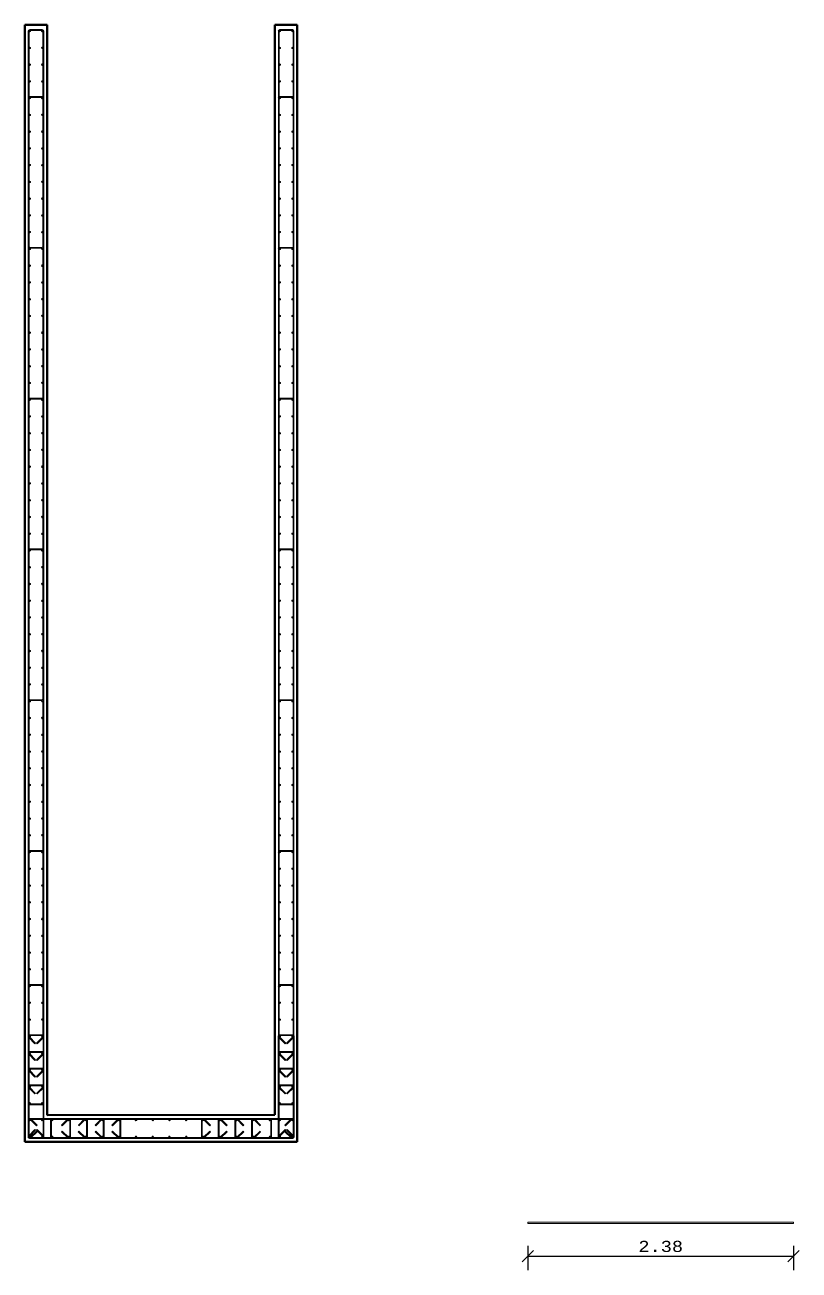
# Model space of a CAD drawing. Header units: millimetres. Extents: x 1263 to 2085, y 1308 to 1444.
# Drawn here: x 2077.92 to 2084.85, y 1375.69 to 1386.84 of the extents above; entities that cross this region are included whole.
import ezdxf

# ---------------------------------------------------------------- set-up
doc = ezdxf.new("R2010")
doc.units = ezdxf.units.MM
for name, color, linetype, lineweight in [('Acero de refuerzo', 150, 'Continuous', 0), ('Acero de refuerzo estribos', 92, 'Continuous', 0), ('Acero de refuerzo horizontal', 30, 'Continuous', 0), ('Cotas', 144, 'Continuous', 0), ('muros', 5, 'Continuous', 50)]:
    doc.layers.add(name, color=color, linetype=linetype, lineweight=lineweight)
doc.styles.add('corrier new', font='cour.ttf', dxfattribs={"height": 0.1})
doc.dimstyles.new('Ing_metros_anotativa', dxfattribs={"dimscale": 0, "dimtxt": 0.1, "dimasz": 0.1, "dimexe": 0.125, "dimexo": 0.2, "dimgap": 0.03, "dimtad": 1, "dimzin": 1, "dimdsep": 46, "dimtxsty": 'corrier new', "dimblk": 'OBLIQUE', "dimcen": 0, "dimadec": 0, "dimazin": 0, "dimtfac": 1, "dimtix": 1, "dimtmove": 0, "dimatfit": 3, "dimfxl": 1, "dimarcsym": 0})

# ---------------------------------------------------------------- blocks, each defined once
blk = doc.blocks.new('_Oblique')
at = {"color": 0, "linetype": 'ByBlock', "lineweight": -2}
blk.add_line((-0.5, -0.5), (0.5, 0.5), dxfattribs=at)
blk = doc.blocks.new('*D268')
at = {"layer": 'Cotas', "color": 0, "lineweight": -2, "transparency": 16777216}
for p, q in [((2082.422, 1375.911), (2082.422, 1375.695)), ((2084.802, 1375.911), (2084.802, 1375.695)), ((2082.422, 1375.82), (2084.802, 1375.82))]:
    blk.add_line(p, q, dxfattribs=at)
at = {"layer": 'Defpoints', "color": 0, "transparency": 16777216}
for p in [(2082.422, 1376.111), (2084.802, 1376.111), (2084.802, 1375.82)]:
    blk.add_point(p, dxfattribs=at)
at = {"layer": 'Cotas', "color": 0, "lineweight": -2, "transparency": 16777216, "xscale": 0.1, "yscale": 0.1, "zscale": 0.1, "rotation": 180}
blk.add_blockref('_Oblique', (2082.422, 1375.82), dxfattribs=at)
at = {"layer": 'Cotas', "color": 0, "lineweight": -2, "transparency": 16777216, "xscale": 0.1, "yscale": 0.1, "zscale": 0.1}
blk.add_blockref('_Oblique', (2084.802, 1375.82), dxfattribs=at)
at = {"layer": 'Cotas', "color": 0, "transparency": 16777216, "insert": (2083.612, 1375.906), "char_height": 0.1, "attachment_point": 5, "style": 'corrier new'}
blk.add_mtext('2.38', dxfattribs=at)
blk = doc.blocks.new('Acero de refuerzo horizontal corto')
at = {"transparency": 33554687}
for p, q in [((-0.014, 0), (-0.014, 0.15)), ((-0.006, 0), (-0.006, 0.15)), ((0.351, 0.164), (0, 0.164)), ((0.351, 0.156), (0, 0.156)), ((0.357, 0), (0.357, 0.15)), ((0.365, 0), (0.365, 0.15))]:
    blk.add_line(p, q, dxfattribs=at)
for points in [[(-0.01, -0.01, -0.20907), (-0.014, 0, -0.20907)], [(-0.01, -0.01, 0.414214), (0.01, -0.01), (0.066, 0.046), (0.061, 0.052), (0.004, -0.004, -0.414214), (-0.004, -0.004)], [(-0.006, 0, 0.20907), (-0.004, -0.005)], [(0.361, -0.01, -0.414214), (0.341, -0.01), (0.284, 0.046), (0.29, 0.052), (0.346, -0.004, 0.414214), (0.355, -0.004)], [(0.357, 0, -0.20907), (0.355, -0.005)], [(0.36, -0.01, 0.20907), (0.365, 0, 0.20907)]]:
    blk.add_lwpolyline(points, format="xyb", dxfattribs=at)
for centre, radius, start, end in [((0, 0.15), 0.0142, 90, 180), ((0, 0.15), 0.00635, 90, 180), ((0.351, 0.15), 0.0142, 0, 90), ((0.351, 0.15), 0.00635, 0, 90)]:
    blk.add_arc(centre, radius, start, end, dxfattribs=at)
blk = doc.blocks.new('Acero de refuerzo horizontal largo')
at = {"transparency": 33554687}
for p, q in [((-0.014, 0), (-0.014, 0.15)), ((-0.006, 0), (-0.006, 0.15)), ((0.651, 0.164), (0, 0.164)), ((0.651, 0.156), (0, 0.156)), ((0.657, 0), (0.657, 0.15)), ((0.665, 0), (0.665, 0.15))]:
    blk.add_line(p, q, dxfattribs=at)
for points in [[(-0.01, -0.01, -0.20907), (-0.014, 0, -0.20907)], [(-0.01, -0.01, 0.414214), (0.01, -0.01), (0.066, 0.046), (0.061, 0.052), (0.004, -0.004, -0.414214), (-0.004, -0.004)], [(-0.006, 0, 0.20907), (-0.004, -0.005)], [(0.661, -0.01, -0.414214), (0.641, -0.01), (0.584, 0.046), (0.59, 0.052), (0.646, -0.004, 0.414214), (0.655, -0.004)], [(0.657, 0, -0.20907), (0.655, -0.005)], [(0.66, -0.01, 0.20907), (0.665, 0, 0.20907)]]:
    blk.add_lwpolyline(points, format="xyb", dxfattribs=at)
for centre, radius, start, end in [((0, 0.15), 0.0142, 90, 180), ((0, 0.15), 0.00635, 90, 180), ((0.651, 0.15), 0.0142, 0, 90), ((0.651, 0.15), 0.00635, 0, 90)]:
    blk.add_arc(centre, radius, start, end, dxfattribs=at)
blk = doc.blocks.new('acero más largo refuerzo horizontal')
at = {"transparency": 33554687}
for p, q in [((-0.014, 0.15), (-0.014, 0)), ((-0.006, 0.15), (-0.006, 0)), ((0.807, 0.15), (0.807, 0)), ((0.815, 0.15), (0.815, 0)), ((0.801, -0.006), (0, -0.006)), ((0.801, -0.014), (0, -0.014))]:
    blk.add_line(p, q, dxfattribs=at)
for points in [[(-0.01, 0.16, 0.20907), (-0.014, 0.15, 0.20907)], [(-0.01, 0.16, -0.414214), (0.01, 0.16), (0.066, 0.104), (0.061, 0.098), (0.004, 0.154, 0.414214), (-0.004, 0.154)], [(-0.006, 0.15, -0.20907), (-0.004, 0.155)], [(0.811, 0.16, 0.414214), (0.791, 0.16), (0.734, 0.104), (0.74, 0.098), (0.796, 0.154, -0.414214), (0.805, 0.154)], [(0.807, 0.15, 0.20907), (0.805, 0.155)], [(0.81, 0.16, -0.20907), (0.815, 0.15, -0.20907)]]:
    blk.add_lwpolyline(points, format="xyb", dxfattribs=at)
for centre, radius, start, end in [((0, 0), 0.0142, 180, 270), ((0, 0), 0.00635, 180, 270), ((0.801, 0), 0.0142, 270, 0), ((0.801, 0), 0.00635, 270, 0)]:
    blk.add_arc(centre, radius, start, end, dxfattribs=at)
blk = doc.blocks.new('acero horizontal medio')
at = {"transparency": 33554687}
for p, q in [((-0.014, 0), (-0.014, 0.15)), ((-0.006, 0), (-0.006, 0.15)), ((0, 0.164), (0.501, 0.164)), ((0, 0.156), (0.501, 0.156)), ((0.507, 0), (0.507, 0.15)), ((0.515, 0), (0.515, 0.15))]:
    blk.add_line(p, q, dxfattribs=at)
for points in [[(-0.01, -0.01, -0.20907), (-0.014, 0, -0.20907)], [(-0.01, -0.01, 0.414214), (0.01, -0.01), (0.066, 0.046), (0.061, 0.052), (0.004, -0.004, -0.414214), (-0.004, -0.004)], [(-0.006, 0, 0.20907), (-0.004, -0.005)], [(0.511, -0.01, -0.414214), (0.491, -0.01), (0.434, 0.046), (0.44, 0.052), (0.496, -0.004, 0.414214), (0.505, -0.004)], [(0.507, 0, -0.20907), (0.505, -0.005)], [(0.51, -0.01, 0.20907), (0.515, 0, 0.20907)]]:
    blk.add_lwpolyline(points, format="xyb", dxfattribs=at)
for centre, radius, start, end in [((0, 0.15), 0.0142, 90, 180), ((0, 0.15), 0.00635, 90, 180), ((0.501, 0.15), 0.0142, 360, 90), ((0.501, 0.15), 0.00635, 0, 90)]:
    blk.add_arc(centre, radius, start, end, dxfattribs=at)
blk = doc.blocks.new('horizontal 1 10 corte')
at = {"transparency": 33554687}
for p, q in [((-0.014, 0), (-0.014, -0.112)), ((-0.006, 0), (-0.006, -0.112)), ((0.456, 0), (0.456, -0.112)), ((0.464, 0), (0.464, -0.112)), ((0.45, -0.118), (0, -0.118)), ((0.45, -0.126), (0, -0.126))]:
    blk.add_line(p, q, dxfattribs=at)
for points in [[(-0.01, 0.01, 0.20907), (-0.014, 0, 0.20907)], [(-0.01, 0.01, -0.414214), (0.01, 0.01), (0.066, -0.046), (0.061, -0.052), (0.004, 0.004, 0.414214), (-0.004, 0.004)], [(-0.006, 0, -0.20907), (-0.004, 0.005)], [(0.46, 0.01, 0.414214), (0.44, 0.01), (0.384, -0.046), (0.389, -0.052), (0.446, 0.004, -0.414214), (0.454, 0.004)], [(0.456, 0, 0.20907), (0.454, 0.005)], [(0.46, 0.01, -0.20907), (0.464, 0, -0.20907)]]:
    blk.add_lwpolyline(points, format="xyb", dxfattribs=at)
for centre, radius, start, end in [((0, -0.112), 0.0142, 180, 270), ((0, -0.112), 0.00635, 180, 270), ((0.45, -0.112), 0.0142, 270, 0), ((0.45, -0.112), 0.00635, 270, 0)]:
    blk.add_arc(centre, radius, start, end, dxfattribs=at)
blk = doc.blocks.new('horizontal 2 10 corte')
at = {"transparency": 33554687}
for p, q in [((-0.014, 0), (-0.014, -0.112)), ((-0.006, 0), (-0.006, -0.112)), ((0.606, 0), (0.606, -0.112)), ((0.614, 0), (0.614, -0.112)), ((0.6, -0.118), (0, -0.118)), ((0.6, -0.126), (0, -0.126))]:
    blk.add_line(p, q, dxfattribs=at)
for points in [[(-0.01, 0.01, 0.20907), (-0.014, 0, 0.20907)], [(-0.01, 0.01, -0.414214), (0.01, 0.01), (0.066, -0.046), (0.061, -0.052), (0.004, 0.004, 0.414214), (-0.004, 0.004)], [(-0.006, 0, -0.20907), (-0.004, 0.005)], [(0.61, 0.01, 0.414214), (0.59, 0.01), (0.534, -0.046), (0.539, -0.052), (0.596, 0.004, -0.414214), (0.604, 0.004)], [(0.606, 0, 0.20907), (0.604, 0.005)], [(0.61, 0.01, -0.20907), (0.614, 0, -0.20907)]]:
    blk.add_lwpolyline(points, format="xyb", dxfattribs=at)
for centre, radius, start, end in [((0, -0.112), 0.0142, 180, 270), ((0, -0.112), 0.00635, 180, 270), ((0.6, -0.112), 0.0142, 270, 0), ((0.6, -0.112), 0.00635, 270, 0)]:
    blk.add_arc(centre, radius, start, end, dxfattribs=at)
blk = doc.blocks.new('horizontal 3 10')
at = {"transparency": 33554687}
for p, q in [((-0.764, 0), (-0.764, -0.112)), ((-0.756, 0), (-0.756, -0.112)), ((0.006, 0), (0.006, -0.112)), ((0.014, 0), (0.014, -0.112)), ((0, -0.118), (-0.75, -0.118)), ((0, -0.126), (-0.75, -0.126))]:
    blk.add_line(p, q, dxfattribs=at)
for points in [[(-0.76, 0.01, 0.20907), (-0.764, 0, 0.20907)], [(-0.76, 0.01, -0.414214), (-0.74, 0.01), (-0.684, -0.046), (-0.689, -0.052), (-0.746, 0.004, 0.414214), (-0.754, 0.004)], [(-0.756, 0, -0.20907), (-0.754, 0.005)], [(0.01, 0.01, 0.414214), (-0.01, 0.01), (-0.066, -0.046), (-0.061, -0.052), (-0.004, 0.004, -0.414214), (0.004, 0.004)], [(0.006, 0, 0.20907), (0.004, 0.005)], [(0.01, 0.01, -0.20907), (0.014, 0, -0.20907)]]:
    blk.add_lwpolyline(points, format="xyb", dxfattribs=at)
for centre, radius, start, end in [((-0.75, -0.112), 0.0142, 180, 270), ((-0.75, -0.112), 0.00635, 180, 270), ((0, -0.112), 0.0142, 270, 0), ((0, -0.112), 0.00635, 270, 0)]:
    blk.add_arc(centre, radius, start, end, dxfattribs=at)
blk = doc.blocks.new('horizontal 4 10')
at = {"transparency": 33554687}
for p, q in [((-0.006, 0), (-0.006, -0.112)), ((-0.014, 0), (-0.014, -0.112)), ((0.906, 0), (0.906, -0.112)), ((0.914, 0), (0.914, -0.112)), ((0.9, -0.118), (0, -0.118)), ((0.9, -0.126), (0, -0.126))]:
    blk.add_line(p, q, dxfattribs=at)
for points in [[(-0.01, 0.01, 0.20907), (-0.014, 0, 0.20907)], [(-0.01, 0.01, -0.414214), (0.01, 0.01), (0.066, -0.046), (0.061, -0.052), (0.004, 0.004, 0.414214), (-0.004, 0.004)], [(-0.006, 0, -0.20907), (-0.004, 0.005)], [(0.91, 0.01, 0.414214), (0.89, 0.01), (0.834, -0.046), (0.839, -0.052), (0.896, 0.004, -0.414214), (0.904, 0.004)], [(0.906, 0, 0.20907), (0.904, 0.005)], [(0.91, 0.01, -0.20907), (0.914, 0, -0.20907)]]:
    blk.add_lwpolyline(points, format="xyb", dxfattribs=at)
for centre, radius, start, end in [((0, -0.112), 0.0142, 180, 270), ((0, -0.112), 0.00635, 180, 270), ((0.9, -0.112), 0.0142, 270, 0), ((0.9, -0.112), 0.00635, 270, 0)]:
    blk.add_arc(centre, radius, start, end, dxfattribs=at)
blk = doc.blocks.new('estribos delgaod 0.1')
at = {"transparency": 33554687}
for p, q in [((-0.014, 0), (-0.014, -0.112)), ((-0.006, 0), (-0.006, -0.112))]:
    blk.add_line(p, q, dxfattribs=at)
for centre, radius, start, end in [((0, 0), 0.0142, 90, 180), ((0, 0), 0.00635, 90, 180), ((0, -0.112), 0.00635, 174.1587, 270), ((0, -0.112), 0.0142, 180, 270)]:
    blk.add_arc(centre, radius, start, end, dxfattribs=at)

msp = doc.modelspace()

# ---------------------------------------------------------------- linework, layer by layer
at = {"layer": 'Acero de refuerzo'}
msp.add_lwpolyline([(2082.42151, 1376.12336), (2084.80151, 1376.12336), (2084.80151, 1376.11066), (2082.42151, 1376.11066)], close=True, dxfattribs=at)
at = {"layer": 'Acero de refuerzo', "transparency": 33554687}
for centre in [(2077.96166, 1386.78801), (2078.07316, 1386.78801), (2080.20166, 1386.78801), (2080.31316, 1386.78801), (2077.96166, 1386.63801), (2078.07316, 1386.63801), (2080.20166, 1386.63801), (2080.31316, 1386.63801), (2077.96166, 1386.48801), (2078.07316, 1386.48801), (2080.20166, 1386.48801), (2080.31316, 1386.48801), (2077.96166, 1386.33801), (2078.07316, 1386.33801), (2080.20166, 1386.33801), (2080.31316, 1386.33801), (2077.96166, 1386.18801), (2078.07316, 1386.18801), (2080.20166, 1386.18801), (2080.31316, 1386.18801), (2077.96166, 1386.03801), (2078.07316, 1386.03801), (2080.20166, 1386.03801), (2080.31316, 1386.03801), (2077.96166, 1385.88801), (2078.07316, 1385.88801), (2080.20166, 1385.88801), (2080.31316, 1385.88801), (2077.96166, 1385.73801), (2078.07316, 1385.73801), (2080.20166, 1385.73801), (2080.31316, 1385.73801), (2077.96166, 1385.58801), (2078.07316, 1385.58801), (2080.20166, 1385.58801), (2080.31316, 1385.58801), (2077.96166, 1385.43801), (2078.07316, 1385.43801), (2080.20166, 1385.43801), (2080.31316, 1385.43801), (2077.96166, 1385.28801), (2078.07316, 1385.28801), (2080.20166, 1385.28801), (2080.31316, 1385.28801), (2077.96166, 1385.13801), (2078.07316, 1385.13801), (2080.20166, 1385.13801), (2080.31316, 1385.13801), (2077.96166, 1384.98801), (2078.07316, 1384.98801), (2080.20166, 1384.98801), (2080.31316, 1384.98801), (2077.96166, 1384.83801), (2078.07316, 1384.83801), (2080.20166, 1384.83801), (2080.31316, 1384.83801), (2077.96166, 1384.68801), (2078.07316, 1384.68801), (2080.20166, 1384.68801), (2080.31316, 1384.68801), (2077.96166, 1384.53801), (2078.07316, 1384.53801), (2080.20166, 1384.53801), (2080.31316, 1384.53801), (2077.96166, 1384.38801), (2078.07316, 1384.38801), (2080.20166, 1384.38801), (2080.31316, 1384.38801), (2077.96166, 1384.23801), (2078.07316, 1384.23801), (2080.20166, 1384.23801), (2080.31316, 1384.23801), (2077.96166, 1384.08801), (2078.07316, 1384.08801), (2080.20166, 1384.08801), (2080.31316, 1384.08801), (2077.96166, 1383.93801), (2078.07316, 1383.93801), (2080.20166, 1383.93801), (2080.31316, 1383.93801), (2077.96166, 1383.78801), (2078.07316, 1383.78801), (2080.20166, 1383.78801), (2080.31316, 1383.78801), (2077.96166, 1383.63801), (2078.07316, 1383.63801), (2080.20166, 1383.63801), (2080.31316, 1383.63801), (2077.96166, 1383.48801), (2078.07316, 1383.48801), (2080.20166, 1383.48801), (2080.31316, 1383.48801), (2077.96166, 1383.33801), (2078.07316, 1383.33801), (2080.20166, 1383.33801), (2080.31316, 1383.33801), (2077.96166, 1383.18801), (2078.07316, 1383.18801), (2080.20166, 1383.18801), (2080.31316, 1383.18801), (2077.96166, 1383.03801), (2078.07316, 1383.03801), (2080.20166, 1383.03801), (2080.31316, 1383.03801), (2077.96166, 1382.88801), (2078.07316, 1382.88801), (2080.20166, 1382.88801), (2080.31316, 1382.88801), (2077.96166, 1382.73801), (2078.07316, 1382.73801), (2080.20166, 1382.73801), (2080.31316, 1382.73801), (2077.96166, 1382.58801), (2078.07316, 1382.58801), (2080.20166, 1382.58801), (2080.31316, 1382.58801), (2077.96166, 1382.43801), (2078.07316, 1382.43801), (2080.20166, 1382.43801), (2080.31316, 1382.43801), (2077.96166, 1382.28801), (2078.07316, 1382.28801), (2080.20166, 1382.28801), (2080.31316, 1382.28801), (2077.96166, 1382.13801), (2078.07316, 1382.13801), (2080.20166, 1382.13801), (2080.31316, 1382.13801), (2077.96166, 1381.98801), (2078.07316, 1381.98801), (2080.20166, 1381.98801), (2080.31316, 1381.98801), (2077.96166, 1381.83801), (2078.07316, 1381.83801), (2080.20166, 1381.83801), (2080.31316, 1381.83801), (2077.96166, 1381.68801), (2078.07316, 1381.68801), (2080.20166, 1381.68801), (2080.31316, 1381.68801), (2077.96166, 1381.53801), (2078.07316, 1381.53801), (2080.20166, 1381.53801), (2080.31316, 1381.53801), (2077.96166, 1381.38801), (2078.07316, 1381.38801), (2080.20166, 1381.38801), (2080.31316, 1381.38801), (2077.96166, 1381.23801), (2078.07316, 1381.23801), (2080.20166, 1381.23801), (2080.31316, 1381.23801), (2077.96166, 1381.08801), (2078.07316, 1381.08801), (2080.20166, 1381.08801), (2080.31316, 1381.08801), (2077.96166, 1380.93801), (2078.07316, 1380.93801), (2080.20166, 1380.93801), (2080.31316, 1380.93801), (2077.96166, 1380.78801), (2078.07316, 1380.78801), (2080.20166, 1380.78801), (2080.31316, 1380.78801), (2077.96166, 1380.63801), (2078.07316, 1380.63801), (2080.20166, 1380.63801), (2080.31316, 1380.63801), (2077.96166, 1380.48801), (2078.07316, 1380.48801), (2080.20166, 1380.48801), (2080.31316, 1380.48801), (2077.96166, 1380.33801), (2078.07316, 1380.33801), (2080.20166, 1380.33801), (2080.31316, 1380.33801), (2077.96166, 1380.18801), (2078.07316, 1380.18801), (2080.20166, 1380.18801), (2080.31316, 1380.18801), (2077.96166, 1380.03801), (2078.07316, 1380.03801), (2080.20166, 1380.03801), (2080.31316, 1380.03801), (2077.96166, 1379.88801), (2078.07316, 1379.88801), (2080.20166, 1379.88801), (2080.31316, 1379.88801), (2077.96166, 1379.73801), (2078.07316, 1379.73801), (2080.20166, 1379.73801), (2080.31316, 1379.73801), (2077.96166, 1379.58801), (2078.07316, 1379.58801), (2080.20166, 1379.58801), (2080.31316, 1379.58801), (2077.96166, 1379.43801), (2078.07316, 1379.43801), (2080.20166, 1379.43801), (2080.31316, 1379.43801), (2077.96166, 1379.28801), (2078.07316, 1379.28801), (2080.20166, 1379.28801), (2080.31316, 1379.28801), (2077.96166, 1379.13801), (2078.07316, 1379.13801), (2080.20166, 1379.13801), (2080.31316, 1379.13801), (2077.96166, 1378.98801), (2078.07316, 1378.98801), (2080.20166, 1378.98801), (2080.31316, 1378.98801), (2077.96166, 1378.83801), (2078.07316, 1378.83801), (2080.20166, 1378.83801), (2080.31316, 1378.83801), (2077.96166, 1378.68801), (2078.07316, 1378.68801), (2080.20166, 1378.68801), (2080.31316, 1378.68801), (2077.96166, 1378.53801), (2078.07316, 1378.53801), (2080.20166, 1378.53801), (2080.31316, 1378.53801), (2077.96166, 1378.38801), (2078.07316, 1378.38801), (2080.20166, 1378.38801), (2080.31316, 1378.38801), (2077.96166, 1378.23801), (2078.07316, 1378.23801), (2080.20166, 1378.23801), (2080.31316, 1378.23801), (2077.96166, 1378.08801), (2078.07316, 1378.08801), (2080.20166, 1378.08801), (2080.31316, 1378.08801), (2077.96166, 1377.93801), (2078.07316, 1377.93801), (2080.20166, 1377.93801), (2080.31316, 1377.93801), (2077.96166, 1377.78801), (2078.07316, 1377.78801), (2080.20166, 1377.78801), (2080.31316, 1377.78801), (2077.96166, 1377.63801), (2078.07316, 1377.63801), (2080.20166, 1377.63801), (2080.31316, 1377.63801), (2077.96166, 1377.48801), (2078.07316, 1377.48801), (2080.20166, 1377.48801), (2080.31316, 1377.48801), (2077.96166, 1377.33801), (2078.07316, 1377.33801), (2080.20166, 1377.33801), (2080.31316, 1377.33801), (2077.96166, 1377.18801), (2078.07316, 1377.18801), (2080.20166, 1377.18801), (2080.31316, 1377.18801), (2077.96166, 1377.03801), (2078.07316, 1377.03801), (2078.16241, 1377.03801), (2078.31241, 1377.03801), (2078.46241, 1377.03801), (2078.61241, 1377.03801), (2078.76241, 1377.03801), (2078.91241, 1377.03801), (2079.06241, 1377.03801), (2079.21241, 1377.03801), (2079.36241, 1377.03801), (2079.51241, 1377.03801), (2079.66241, 1377.03801), (2079.81241, 1377.03801), (2079.96241, 1377.03801), (2080.11241, 1377.03801), (2080.20166, 1377.03801), (2080.31316, 1377.03801), (2077.96166, 1376.88801), (2078.07316, 1376.88801), (2078.16241, 1376.88801), (2078.31241, 1376.88801), (2078.46241, 1376.88801), (2078.61241, 1376.88801), (2078.76241, 1376.88801), (2078.91241, 1376.88801), (2079.06241, 1376.88801), (2079.21241, 1376.88801), (2079.36241, 1376.88801), (2079.51241, 1376.88801), (2079.66241, 1376.88801), (2079.81241, 1376.88801), (2079.96241, 1376.88801), (2080.11241, 1376.88801), (2080.20166, 1376.88801), (2080.31316, 1376.88801)]:
    msp.add_circle(centre, 0.00635, dxfattribs=at)
at = {"layer": 'Acero de refuerzo estribos'}
for p, q in [((2077.94741, 1386.78801), (2077.94741, 1386.18801)), ((2077.95531, 1386.78801), (2077.95531, 1386.20077)), ((2078.07951, 1386.78801), (2078.07951, 1386.20077)), ((2078.08741, 1386.78801), (2078.08741, 1386.18801)), ((2080.18741, 1386.78801), (2080.18741, 1386.18801)), ((2080.19531, 1386.78801), (2080.19531, 1386.20077)), ((2080.31951, 1386.78801), (2080.31951, 1386.20077)), ((2080.32741, 1386.78801), (2080.32741, 1386.18801)), ((2077.94741, 1386.18801), (2077.94741, 1384.83801)), ((2077.95531, 1386.20077), (2077.95531, 1384.85077)), ((2078.07951, 1386.18801), (2078.07951, 1384.85077)), ((2078.08741, 1386.18801), (2078.08741, 1384.83801)), ((2080.18741, 1386.18801), (2080.18741, 1384.83801)), ((2080.19531, 1386.20077), (2080.19531, 1384.85077)), ((2080.31951, 1386.18801), (2080.31951, 1384.85077)), ((2080.32741, 1386.18801), (2080.32741, 1384.83801)), ((2077.94741, 1384.83801), (2077.94741, 1383.48801)), ((2077.95531, 1384.83801), (2077.95531, 1383.50077)), ((2078.07951, 1384.83801), (2078.07951, 1383.50077)), ((2078.08741, 1384.83801), (2078.08741, 1383.48801)), ((2080.18741, 1384.83801), (2080.18741, 1383.48801)), ((2080.19531, 1384.83801), (2080.19531, 1383.50077)), ((2080.31951, 1384.83801), (2080.31951, 1383.50077)), ((2080.32741, 1384.83801), (2080.32741, 1383.48801)), ((2077.94741, 1383.48801), (2077.94741, 1382.13801)), ((2077.95531, 1383.48801), (2077.95531, 1382.15077)), ((2078.07951, 1383.48801), (2078.07951, 1382.15077)), ((2078.08741, 1383.48801), (2078.08741, 1382.13801)), ((2080.18741, 1383.48801), (2080.18741, 1382.13801)), ((2080.19531, 1383.48801), (2080.19531, 1382.15077)), ((2080.31951, 1383.48801), (2080.31951, 1382.15077)), ((2080.32741, 1383.48801), (2080.32741, 1382.13801)), ((2077.94741, 1382.13801), (2077.94741, 1380.78801)), ((2077.95531, 1382.13801), (2077.95531, 1380.80077)), ((2078.07951, 1382.13801), (2078.07951, 1380.80077)), ((2078.08741, 1382.13801), (2078.08741, 1380.78801)), ((2080.18741, 1382.13801), (2080.18741, 1380.78801)), ((2080.19531, 1382.13801), (2080.19531, 1380.80077)), ((2080.31951, 1382.13801), (2080.31951, 1380.80077)), ((2080.32741, 1382.13801), (2080.32741, 1380.78801)), ((2077.94741, 1380.78801), (2077.94741, 1379.43801)), ((2077.95531, 1380.78801), (2077.95531, 1379.45077)), ((2078.07951, 1380.78801), (2078.07951, 1379.45077)), ((2078.08741, 1380.78801), (2078.08741, 1379.43801)), ((2080.18741, 1380.78801), (2080.18741, 1379.43801)), ((2080.19531, 1380.78801), (2080.19531, 1379.45077)), ((2080.31951, 1380.78801), (2080.31951, 1379.45077)), ((2080.32741, 1380.78801), (2080.32741, 1379.43801)), ((2077.94741, 1379.43801), (2077.94741, 1377.78801)), ((2077.95531, 1379.43801), (2077.95531, 1377.80077)), ((2078.07951, 1379.43801), (2078.07951, 1377.80077)), ((2078.08741, 1379.43801), (2078.08741, 1377.78801)), ((2080.18741, 1379.43801), (2080.18741, 1377.78801)), ((2080.19531, 1379.43801), (2080.19531, 1377.80077)), ((2080.31951, 1379.43801), (2080.31951, 1377.80077)), ((2080.32741, 1379.43801), (2080.32741, 1377.78801)), ((2078.76241, 1377.05226), (2079.51241, 1377.05226)), ((2078.77516, 1377.04436), (2079.49965, 1377.04436)), ((2078.76241, 1376.87376), (2079.51241, 1376.87376)), ((2078.77516, 1376.88166), (2079.49965, 1376.88166))]:
    msp.add_line(p, q, dxfattribs=at)
at = {"layer": 'Acero de refuerzo estribos', "transparency": 33554687}
for p, q in [((2078.14816, 1377.03801), (2078.14816, 1376.88801)), ((2078.15606, 1377.03801), (2078.15609, 1376.88866)), ((2080.11876, 1377.03801), (2080.11872, 1376.88866)), ((2080.12666, 1377.03801), (2080.12666, 1376.88801))]:
    msp.add_line(p, q, dxfattribs=at)
for centre, radius, start, end in [((2078.16241, 1377.03801), 0.01425, 90, 180), ((2078.16241, 1377.03801), 0.00635, 90, 180), ((2080.11241, 1377.03801), 0.01425, 0, 90), ((2080.11241, 1377.03801), 0.00635, 0, 90), ((2078.16241, 1376.88801), 0.01425, 180, 270), ((2078.16241, 1376.88801), 0.00635, 174.158741, 270), ((2080.11241, 1376.88801), 0.00635, 270, 5.841259), ((2080.11241, 1376.88801), 0.01425, 270, 0)]:
    msp.add_arc(centre, radius, start, end, dxfattribs=at)
at = {"layer": 'muros', "transparency": 33554687}
for p, q in [((2078.11741, 1386.84376), (2077.91741, 1386.84376)), ((2077.91741, 1386.84376), (2077.91741, 1376.84376)), ((2078.11741, 1377.08226), (2078.11741, 1386.84376)), ((2080.35741, 1386.84376), (2080.15741, 1386.84376)), ((2080.15741, 1386.84376), (2080.15741, 1377.08376)), ((2080.35741, 1376.84376), (2080.35741, 1386.84376)), ((2078.11741, 1377.08226), (2080.15741, 1377.08376)), ((2077.91741, 1376.84376), (2080.35741, 1376.84376))]:
    msp.add_line(p, q, dxfattribs=at)

# ---------------------------------------------------------------- block references
at = {"layer": 'Acero de refuerzo estribos'}
for p, rotation in [((2078.07316, 1386.78801), 270), ((2080.31316, 1386.78801), 270), ((2078.07316, 1386.18801), 270), ((2080.31316, 1386.18801), 270), ((2078.07316, 1384.83801), 270), ((2080.31316, 1384.83801), 270), ((2078.07316, 1383.48801), 270), ((2080.31316, 1383.48801), 270), ((2078.07316, 1382.13801), 270), ((2080.31316, 1382.13801), 270), ((2078.07316, 1380.78801), 270), ((2080.31316, 1380.78801), 270), ((2078.07316, 1379.43801), 270), ((2080.31316, 1379.43801), 270), ((2078.07316, 1378.23801), 270), ((2080.31316, 1378.23801), 270), ((2077.96166, 1377.18801), 89.99999999999999), ((2080.20166, 1377.18801), 89.99999999999999)]:
    msp.add_blockref('estribos delgaod 0.1', p, dxfattribs=dict(at, rotation=rotation))
at = {"layer": 'Acero de refuerzo horizontal'}
for name, p, rotation in [('horizontal 4 10', (2077.96166, 1376.88801), 89.99999999999999), ('horizontal 4 10', (2078.07316, 1377.78801), 270), ('horizontal 3 10', (2078.07316, 1376.88801), 270), ('horizontal 3 10', (2077.96166, 1377.63801), 89.99999999999999), ('horizontal 2 10 corte', (2078.07316, 1377.48801), 270), ('horizontal 2 10 corte', (2080.31316, 1377.48801), 270), ('horizontal 1 10 corte', (2078.07316, 1377.33801), 270), ('horizontal 1 10 corte', (2077.96166, 1376.88801), 89.99999999999999), ('acero más largo refuerzo horizontal', (2078.76241, 1377.03801), 180), ('acero horizontal medio', (2078.46241, 1377.03801), 180), ('acero más largo refuerzo horizontal', (2080.31316, 1377.03801), 180), ('acero horizontal medio', (2080.31316, 1377.03801), 180)]:
    msp.add_blockref(name, p, dxfattribs=dict(at, rotation=rotation))
at = {"layer": 'Acero de refuerzo horizontal', "xscale": -1}
for name, p, rotation in [('horizontal 4 10', (2080.31316, 1376.88801), 270), ('horizontal 4 10', (2080.20166, 1377.78801), 90), ('horizontal 3 10', (2080.20166, 1376.88801), 90), ('horizontal 3 10', (2080.31316, 1377.63801), 270), ('horizontal 2 10 corte', (2077.96166, 1377.48801), 90), ('horizontal 2 10 corte', (2080.20166, 1377.48801), 90), ('horizontal 1 10 corte', (2080.20166, 1377.33801), 90), ('horizontal 1 10 corte', (2080.31316, 1376.88801), 270), ('Acero de refuerzo horizontal corto', (2077.96166, 1377.03801), 180), ('Acero de refuerzo horizontal largo', (2077.96166, 1377.03801), 180), ('Acero de refuerzo horizontal largo', (2079.66241, 1377.03801), 180), ('Acero de refuerzo horizontal corto', (2079.96241, 1377.03801), 180)]:
    msp.add_blockref(name, p, dxfattribs=dict(at, rotation=rotation))
at = {"layer": 'Acero de refuerzo horizontal'}
for name, p in [('Acero de refuerzo horizontal corto', (2077.96166, 1376.88801)), ('Acero de refuerzo horizontal largo', (2077.96166, 1376.88801)), ('acero más largo refuerzo horizontal', (2077.96166, 1376.88801)), ('acero horizontal medio', (2077.96166, 1376.88801)), ('acero más largo refuerzo horizontal', (2079.51241, 1376.88801)), ('Acero de refuerzo horizontal largo', (2079.66241, 1376.88801)), ('acero horizontal medio', (2079.81241, 1376.88801)), ('Acero de refuerzo horizontal corto', (2079.96241, 1376.88801))]:
    msp.add_blockref(name, p, dxfattribs=at)

# ---------------------------------------------------------------- dimensions: what is measured, and where the dimension line sits
at = {"layer": 'Cotas'}
dim = msp.add_linear_dim(base=(2084.80151, 1375.81968), p1=(2082.42151, 1376.11066), p2=(2084.80151, 1376.11066), dimstyle='Ing_metros_anotativa', dxfattribs=at)
dim.commit()
dim.dimension.update_dxf_attribs({"geometry": '*D268', "text_midpoint": (2083.61151, 1375.90588)})

doc.saveas('drawing.dxf')
